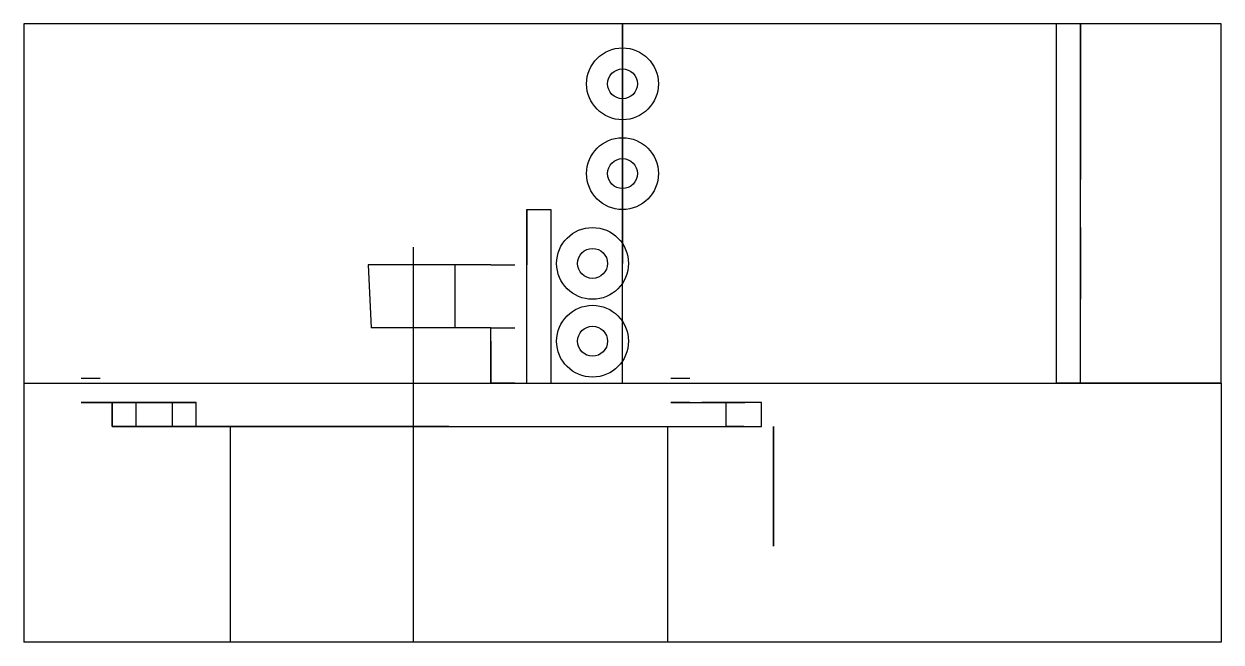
# Model space of a CAD drawing. Header units: millimetres. Extents: x 0 to 100, y -22 to 30.
import ezdxf

# ---------------------------------------------------------------- set-up
doc = ezdxf.new("R2010")
doc.units = ezdxf.units.MM
doc.layers.get('0').update_dxf_attribs({"true_color": 0xc2ced6})

msp = doc.modelspace()

# ---------------------------------------------------------------- linework, layer by layer
for p, q in [((50, 0), (50, 30)), ((50, 30), (50, 17.5)), ((86.25, 0), (86.25, 30)), ((88.25, 0), (88.25, 30)), ((88.25, 30), (88.25, 20)), ((50, 17.5), (50, 25)), ((88.25, 20), (88.25, 20, 5)), ((50, 17.5), (50, 10)), ((42, 0), (42, 14.5)), ((42, 14.5), (44, 14.5)), ((42, 14.5), (42, 9.875)), ((44, 14.5), (44, 0)), ((32.5, 11.363), (32.5, -21.625)), ((36, 9.875), (28.75, 9.875)), ((28.75, 9.875), (29, 4.625)), ((32.5, 9.875), (32.5, -3.625)), ((39, 9.875), (36, 9.875)), ((36, 9.875), (36, 4.625)), ((39, 9.875), (41, 9.875)), ((88.25, 0), (88.25, 10)), ((88.25, 10), (88.25, 10, 5)), ((36, 4.625), (29, 4.625)), ((36, 4.625), (32.5, 4.625)), ((39, 4.625), (36, 4.625)), ((39, 0), (39, 4.625)), ((39, 4.625), (41, 4.625)), ((39, 3.5), (39, 0)), ((0, 0), (50, 0)), ((0, 0), (0, -21.625)), ((39, 0), (41, 0)), ((41, 0), (39, 0)), ((100, 0), (88.25, 0)), ((100, 0), (100, -21.625)), ((88.25, 0), (86.25, 0)), ((6.375, -1.625, 18.4), (6.375, -1.625, 14.9)), ((7.375, -3.625), (7.375, -1.625)), ((9.375, -3.625), (9.375, -1.625)), ((9.375, -1.625), (12.375, -1.625)), ((9.375, -1.625, 18.4), (9.375, -1.625, 20)), ((9.375, -1.625, 20), (9.375, -1.625, 21.6)), ((12.375, -1.625), (12.375, -3.625)), ((12.375, -1.625), (14.375, -1.625)), ((58.625, -1.625), (56.625, -1.625)), ((61.625, -1.625), (58.625, -1.625)), ((58.625, -1.625), (58.625, -3.625)), ((61.625, -3.625), (61.625, -1.625)), ((9.375, -3.625), (7.375, -3.625)), ((10.875, -3.625), (9.375, -3.625)), ((35.5, -3.625), (10.875, -3.625)), ((10.875, -3.625), (60.125, -3.625)), ((14.25, -3.625), (32.5, -3.625)), ((17.25, -21.625), (17.25, -3.625)), ((35.5, -3.625), (53.75, -3.625)), ((53.75, -3.625), (53.75, -21.625)), ((60.125, -3.625), (61.625, -3.625)), ((100, -21.625), (0, -21.625)), ((53.75, -21.625), (17.25, -21.625))]:
    msp.add_line(p, q)
at = {"extrusion": (0, 1, 0)}
for p, q in [((6.375, 0.375, 18.4), (4.775, 0.375, 18.4)), ((55.625, 0.375, 18.4), (54.025, 0.375, 18.4))]:
    msp.add_line(p, q, dxfattribs=at)
at = {"extrusion": (0, -1, 0)}
for p, q in [((6.375, -1.625, 21.6), (9.375, -1.625, 21.6)), ((6.375, -1.625, 18.4), (9.375, -1.625, 18.4)), ((6.375, -1.625, 18.4), (6.375, -1.625, 21.6)), ((9.375, -1.625, 20), (6.375, -1.625, 20)), ((9.375, -1.625, 21.3), (6.375, -1.625, 21.3)), ((6.375, -1.625, 21.3), (6.375, -1.625, 18.7)), ((6.375, -1.625, 18.7), (9.375, -1.625, 18.7)), ((9.375, -1.625, 20), (9.375, -1.625, 21.3)), ((55.625, -1.625, 21.6), (58.625, -1.625, 21.6)), ((55.625, -1.625, 18.4), (58.625, -1.625, 18.4))]:
    msp.add_line(p, q, dxfattribs=at)
at = {"extrusion": (8.24737e-16, 1, 6.66134e-16)}
for p, q in [((10.875, -3.625, 18.4), (9.375, -3.625, 18.4)), ((9.375, -3.625, 18.4), (12.375, -3.625, 18.4)), ((10.875, -3.625, 21.6), (9.375, -3.625, 21.6)), ((9.375, -3.625, 21.6), (12.375, -3.625, 21.6)), ((60.125, -3.625, 21.6), (58.625, -3.625, 21.6))]:
    msp.add_line(p, q, dxfattribs=at)
for points in [[(0, 0), (100, 0), (100, 30), (0, 30)], [(14.375, -1.625), (7.375, -1.625), (7.375, -3.625), (14.375, -3.625)]]:
    msp.add_lwpolyline(points, close=True)
at = {"extrusion": (0, 1, 0), "elevation": -1.625}
msp.add_lwpolyline([(-6.375, 14.9), (-6.375, 18.4), (-9.375, 18.4), (-9.375, 14.9)], close=True, dxfattribs=at)
at = {"extrusion": (-1, -1.42109e-15, -1.26218e-30), "elevation": -62.625}
msp.add_lwpolyline([(3.625, 0), (13.625, 0), (3.625, 10), (3.625, 0)], dxfattribs=at)
for centre, radius in [((50, 25), 3), ((50, 25), 1.25), ((50, 17.5), 3), ((50, 17.5), 1.25), ((47.5, 10), 3), ((47.5, 10), 1.25), ((47.5, 3.5), 3), ((47.5, 3.5), 1.25)]:
    msp.add_circle(centre, radius)
at = {"extrusion": (1, 0, 4.26326e-15)}
for centre, radius in [((20, 5, 88.25), 3), ((20, 5, 88.25), 1.25), ((10, 5, 88.25), 3), ((10, 5, 88.25), 1.25)]:
    msp.add_circle(centre, radius, dxfattribs=at)
at = {"extrusion": (0, -1, 0)}
for centre, radius, start, end in [((6.375, 20, 1.625), 1.6, 90, 270), ((6.375, 20, 1.625), 1.3, 90, 270), ((9.375, 20, 1.625), 1.6, 270, 90), ((9.375, 20, 1.625), 1.3, 270, 90), ((55.625, 20, 1.625), 1.6, 90, 270), ((58.625, 20, 1.625), 1.6, 270, 90)]:
    msp.add_arc(centre, radius, start, end, dxfattribs=at)

doc.saveas('drawing.dxf')
